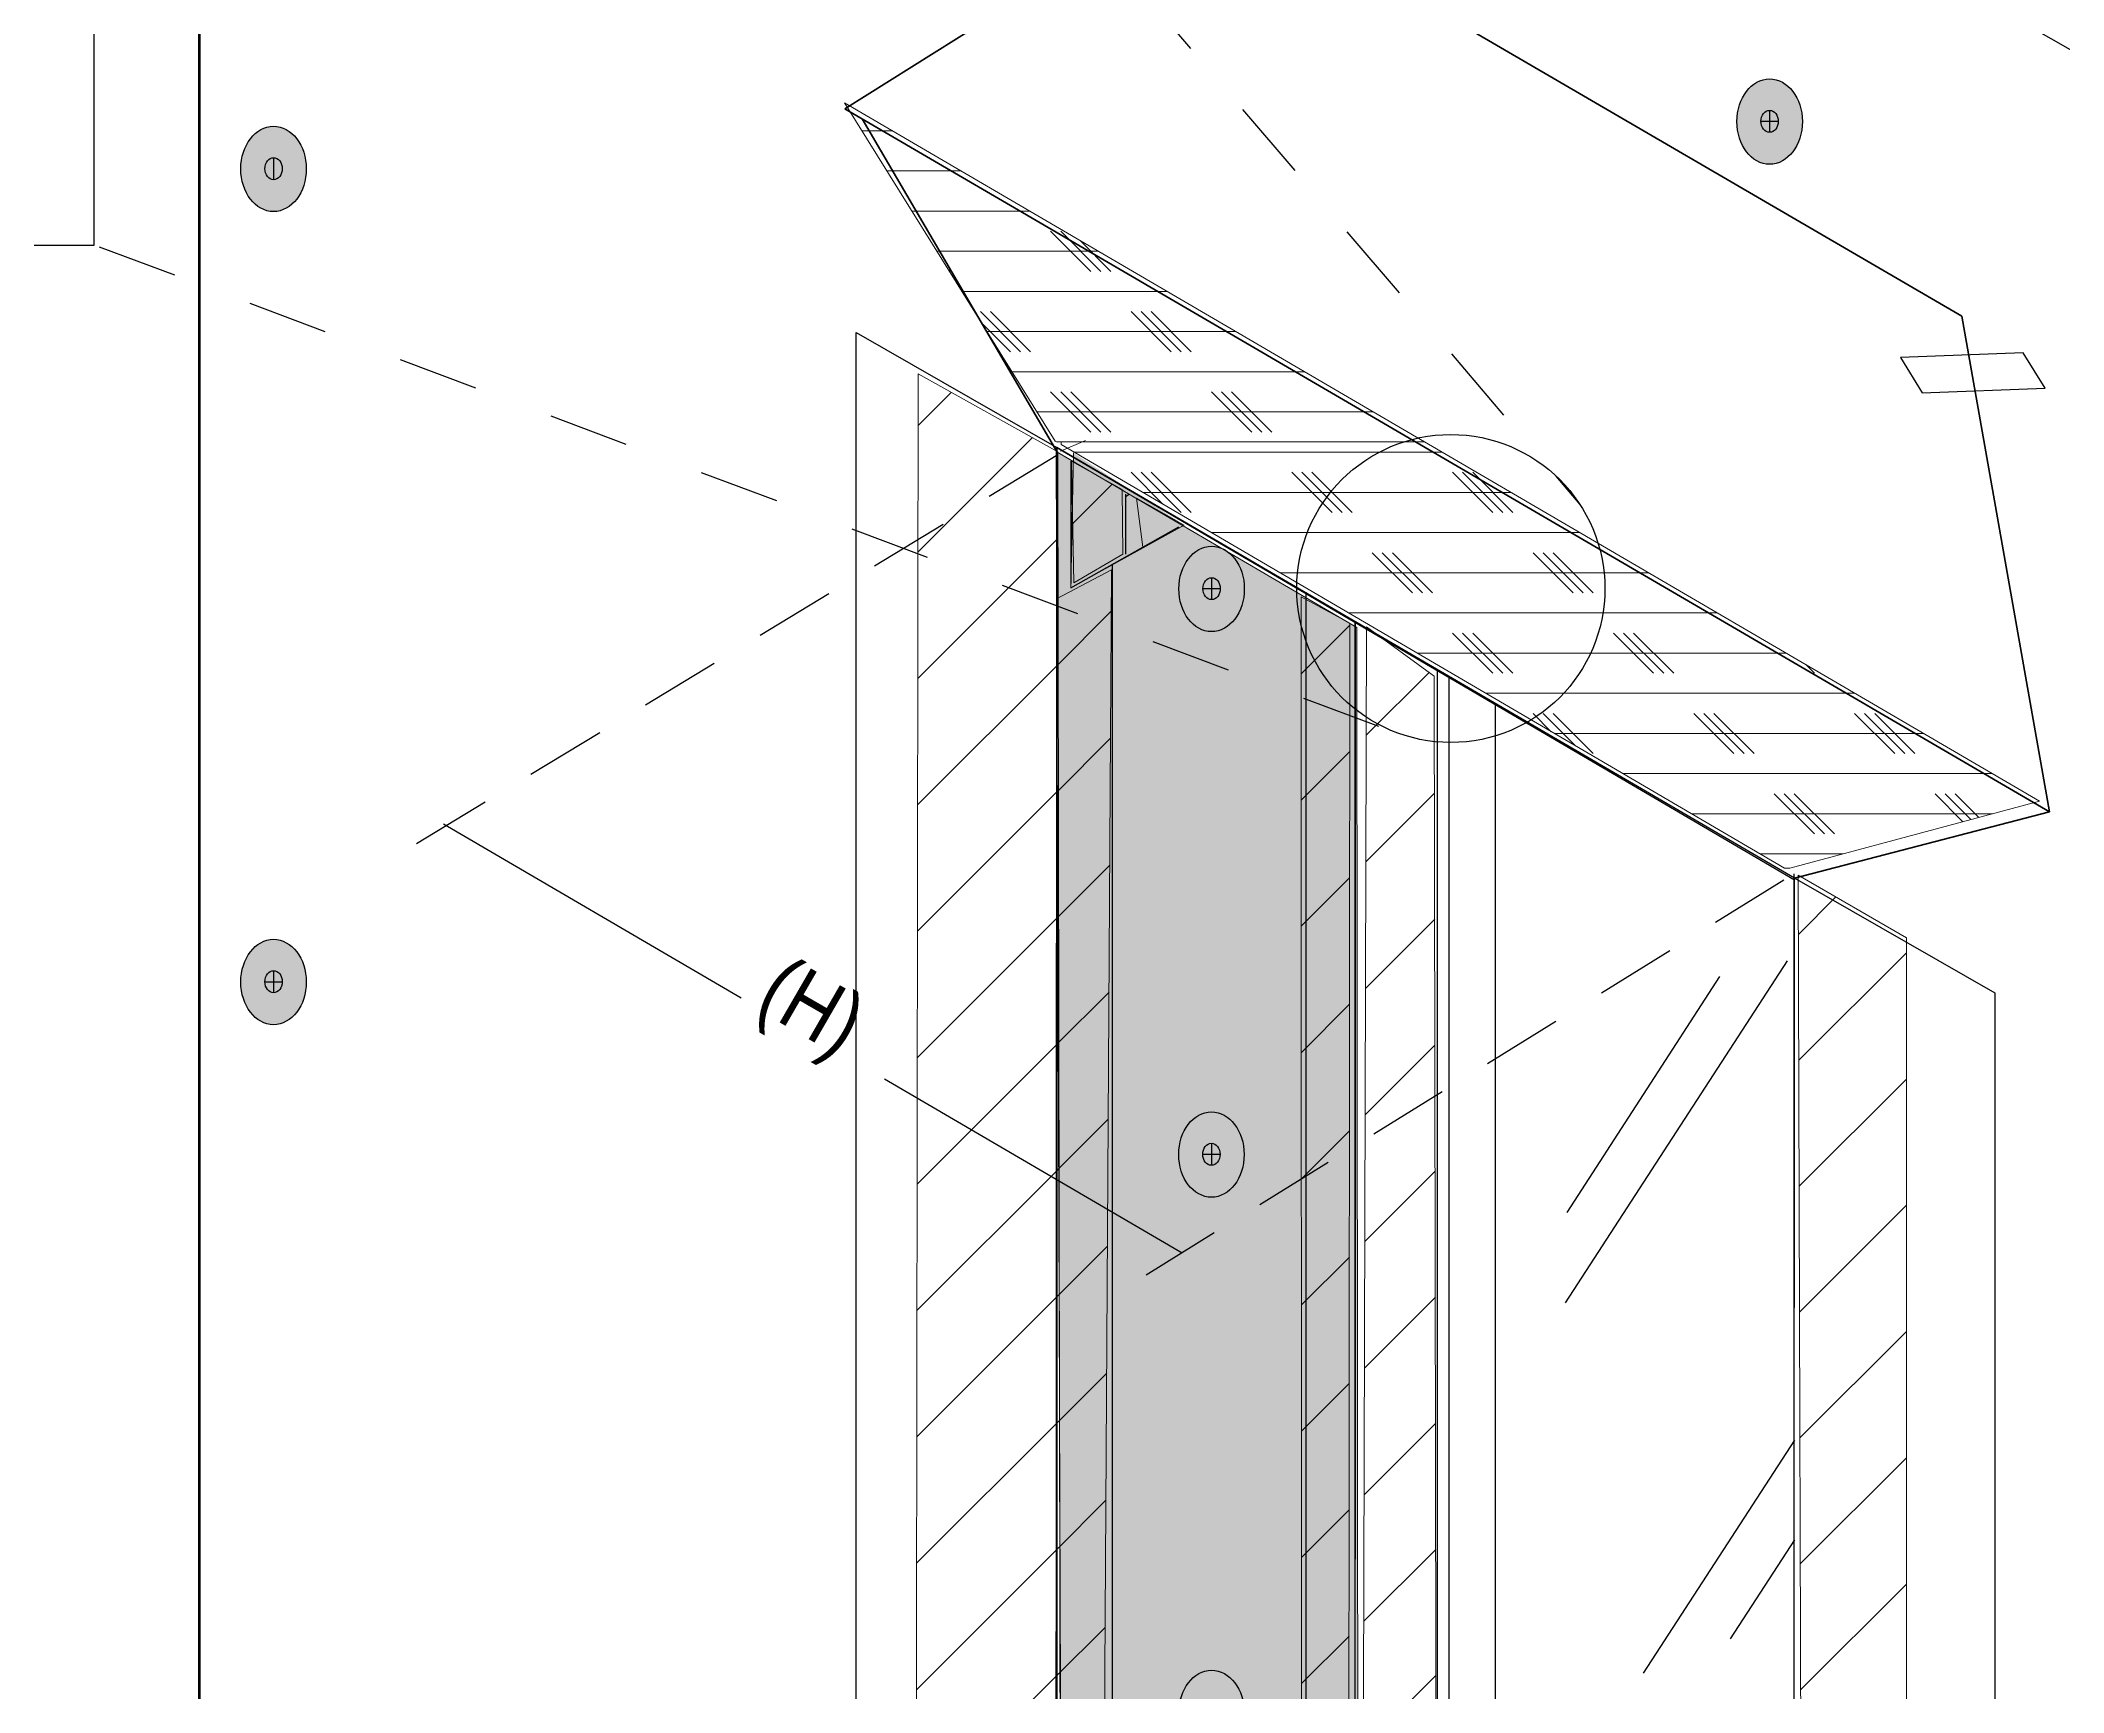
# Model space of a CAD drawing. Extents: x -1328 to 5679, y -4611 to 1603.
# Drawn here: x 4400.6 to 4627.1, y -2601 to -2415.9 of the extents above; entities that cross this region are included whole.
import ezdxf

# ---------------------------------------------------------------- set-up
doc = ezdxf.new("R2010")
doc.units = 0
doc.header["$MEASUREMENT"] = 0
for name, pattern in [('AI-Linetype-59', [18, 9, -9]), ('AI-Linetype-60', [18, 9, -9]), ('AI-Linetype-64', [15, 9, -6]), ('AI-Linetype-65', [15, 9, -6])]:
    doc.linetypes.add(name, pattern=pattern)
for name, color, linetype, lineweight in [('.ATI-HATCH', 7, 'Continuous', 0), ('G-ANNO-TTLB', 7, 'Continuous', 0), ('Layer 12', 7, 'Continuous', 0), ('TYVEK', 7, 'Continuous', 0)]:
    doc.layers.add(name, color=color, linetype=linetype, lineweight=lineweight)
pattern_1 = [(45, (0, 0), (-7.071067, 7.071069), [])]

# ---------------------------------------------------------------- blocks, each defined once
blk = doc.blocks.new('Block_89')
at = {"layer": 'TYVEK', "true_color": 0x003b71, "transparency": 33554687}
h = blk.add_hatch(color=156, dxfattribs=at)
h.dxf.hatch_style = 2
edge = h.paths.add_edge_path()
edge.add_ellipse((4594.2, -2425.02), major_axis=(0, 4.78), ratio=0.766948, start_angle=0, end_angle=360)
h = blk.add_hatch(color=156, dxfattribs=at)
h.dxf.hatch_style = 2
edge = h.paths.add_edge_path()
edge.add_ellipse((4426.69, -2430.32), major_axis=(0, 4.78), ratio=0.766948, start_angle=0, end_angle=360)
h = blk.add_hatch(color=156, dxfattribs=at)
h.dxf.hatch_style = 2
edge = h.paths.add_edge_path()
edge.add_ellipse((4426.69, -2521.4), major_axis=(0, 4.78), ratio=0.766948, start_angle=0, end_angle=360)
at = {"layer": 'TYVEK', "color": 18, "lineweight": 25, "true_color": 0x080808}
for p, q in [((4594.2, -2423.75), (4594.2, -2426.22)), ((4593.23, -2424.99), (4595.17, -2424.99)), ((4426.69, -2429.06), (4426.69, -2431.53)), ((4426.69, -2520.14), (4426.69, -2522.61)), ((4425.72, -2521.37), (4427.66, -2521.37))]:
    blk.add_line(p, q, dxfattribs=at)
at = {"layer": 'TYVEK', "color": 33, "lineweight": 25, "true_color": 0xcc9966}
for points in [[(4426.18, -2516.98)], [(4422.51, -2521.76)]]:
    blk.add_lwpolyline(points, dxfattribs=at)
at = {"layer": 'TYVEK', "color": 18, "lineweight": 25, "true_color": 0x000000}
for centre in [(4594.2, -2425.02), (4426.69, -2430.32), (4426.69, -2521.4)]:
    blk.add_ellipse(centre, major_axis=(0, 4.78), ratio=0.766948, dxfattribs=at)
at = {"layer": 'TYVEK', "color": 18, "lineweight": 25, "true_color": 0x080808}
for centre in [(4594.2, -2424.99), (4426.69, -2430.3), (4426.69, -2521.37)]:
    blk.add_ellipse(centre, major_axis=(0, 1.23), ratio=0.788846, dxfattribs=at)
blk = doc.blocks.new('Block_206')
at = {"layer": 'TYVEK', "true_color": 0x003b71, "transparency": 33554687}
h = blk.add_hatch(color=156, dxfattribs=at)
h.dxf.hatch_style = 2
edge = h.paths.add_edge_path()
edge.add_ellipse((4531.72, -2477.37), major_axis=(0, 4.78), ratio=0.766948, start_angle=0, end_angle=360)
h = blk.add_hatch(color=156, dxfattribs=at)
h.dxf.hatch_style = 2
edge = h.paths.add_edge_path()
edge.add_ellipse((4531.7, -2540.73), major_axis=(0, 4.78), ratio=0.766948, start_angle=0, end_angle=360)
h = blk.add_hatch(color=156, dxfattribs=at)
h.dxf.hatch_style = 2
edge = h.paths.add_edge_path()
edge.add_ellipse((4531.72, -2603.28), major_axis=(0, 4.78), ratio=0.766948, start_angle=0, end_angle=360)
at = {"layer": 'TYVEK', "color": 18, "lineweight": 25, "true_color": 0x080808}
for p, q in [((4530.74, -2477.34), (4532.69, -2477.34)), ((4531.72, -2476.1), (4531.72, -2478.57)), ((4530.72, -2540.7), (4532.67, -2540.7)), ((4531.7, -2539.47), (4531.7, -2541.94)), ((4531.72, -2602.01), (4531.72, -2604.48)), ((4530.74, -2603.25), (4532.69, -2603.25))]:
    blk.add_line(p, q, dxfattribs=at)
at = {"layer": 'TYVEK', "color": 33, "lineweight": 25, "true_color": 0xcc9966}
for points in [[(4531.2, -2472.95)], [(4527.54, -2477.73)], [(4531.19, -2536.31)], [(4531.2, -2598.86)], [(4527.54, -2603.64)]]:
    blk.add_lwpolyline(points, dxfattribs=at)
at = {"layer": 'TYVEK', "color": 18, "lineweight": 25, "true_color": 0x000000}
for centre in [(4531.72, -2477.37), (4531.7, -2540.73), (4531.72, -2603.28)]:
    blk.add_ellipse(centre, major_axis=(0, 4.78), ratio=0.766948, dxfattribs=at)
at = {"layer": 'TYVEK', "color": 18, "lineweight": 25, "true_color": 0x080808}
for centre in [(4531.72, -2477.34), (4531.7, -2540.7), (4531.72, -2603.25)]:
    blk.add_ellipse(centre, major_axis=(0, 1.23), ratio=0.788846, dxfattribs=at)
blk = doc.blocks.new('Block_269')
at = {"layer": '.ATI-HATCH'}
for points, knots in [([(4490.62, -2422.92), (4490.62, -2422.92), (4514.2, -2460.8), (4514.2, -2460.8), (4514.2, -2460.8), (4514.34, -2460.88), (4514.34, -2460.88), (4514.34, -2460.88), (4555.55, -2460.88), (4555.55, -2460.88), (4555.55, -2460.88), (4490.62, -2422.92), (4490.62, -2422.92)], [0, 0, 0, 0, 1, 1, 1, 2, 2, 2, 3, 3, 3, 4, 4, 4, 4]), ([(4555.55, -2460.88), (4555.55, -2460.88), (4514.86, -2460.88), (4514.86, -2460.88), (4514.86, -2460.88), (4514.86, -2461.18), (4514.86, -2461.18), (4514.86, -2461.18), (4595.87, -2508.66), (4595.87, -2508.66), (4595.87, -2508.66), (4596.45, -2508.66), (4596.45, -2508.66), (4596.45, -2508.66), (4624.42, -2501.14), (4624.42, -2501.14), (4624.42, -2501.14), (4555.55, -2460.88), (4555.55, -2460.88)], [0, 0, 0, 0, 1, 1, 1, 2, 2, 2, 3, 3, 3, 4, 4, 4, 5, 5, 5, 6, 6, 6, 6])]:
    blk.add_open_spline(points, degree=3, knots=knots, dxfattribs=at)
at = {"layer": '.ATI-HATCH', "color": 8, "lineweight": 0, "true_color": 0x808080}
for points in [[(4492.56, -2426.05), (4492.56, -2426.05), (4495.96, -2426.05), (4495.96, -2426.05)], [(4495.36, -2430.55), (4495.36, -2430.55), (4503.66, -2430.55), (4503.66, -2430.55)], [(4498.17, -2435.05), (4498.17, -2435.05), (4511.36, -2435.05), (4511.36, -2435.05)], [(4518.2, -2441.8), (4518.2, -2441.8), (4513.7, -2437.3), (4513.7, -2437.3)], [(4519.33, -2441.8), (4519.33, -2441.8), (4514.83, -2437.3), (4514.83, -2437.3)], [(4500.97, -2439.55), (4500.97, -2439.55), (4519.06, -2439.55), (4519.06, -2439.55)], [(4520.45, -2441.8), (4520.45, -2441.8), (4517, -2438.34), (4517, -2438.34)], [(4502.45, -2441.8), (4502.45, -2441.8), (4502.24, -2441.59), (4502.24, -2441.59)], [(4503.77, -2444.05), (4503.77, -2444.05), (4526.76, -2444.05), (4526.76, -2444.05)], [(4510.33, -2450.8), (4510.33, -2450.8), (4505.83, -2446.3), (4505.83, -2446.3)], [(4511.45, -2450.8), (4511.45, -2450.8), (4506.95, -2446.3), (4506.95, -2446.3)], [(4527.2, -2450.8), (4527.2, -2450.8), (4522.7, -2446.3), (4522.7, -2446.3)], [(4528.33, -2450.8), (4528.33, -2450.8), (4523.83, -2446.3), (4523.83, -2446.3)], [(4529.45, -2450.8), (4529.45, -2450.8), (4524.95, -2446.3), (4524.95, -2446.3)], [(4509.2, -2450.8), (4509.2, -2450.8), (4505.96, -2447.56), (4505.96, -2447.56)], [(4506.58, -2448.55), (4506.58, -2448.55), (4534.46, -2448.55), (4534.46, -2448.55)], [(4509.38, -2453.05), (4509.38, -2453.05), (4542.16, -2453.05), (4542.16, -2453.05)], [(4518.2, -2459.8), (4518.2, -2459.8), (4513.7, -2455.3), (4513.7, -2455.3)], [(4519.33, -2459.8), (4519.33, -2459.8), (4514.83, -2455.3), (4514.83, -2455.3)], [(4520.45, -2459.8), (4520.45, -2459.8), (4515.95, -2455.3), (4515.95, -2455.3)], [(4536.21, -2459.8), (4536.21, -2459.8), (4531.71, -2455.3), (4531.71, -2455.3)], [(4537.33, -2459.8), (4537.33, -2459.8), (4532.83, -2455.3), (4532.83, -2455.3)], [(4538.46, -2459.8), (4538.46, -2459.8), (4533.96, -2455.3), (4533.96, -2455.3)], [(4512.18, -2457.55), (4512.18, -2457.55), (4549.86, -2457.55), (4549.86, -2457.55)], [(4516.34, -2462.05), (4516.34, -2462.05), (4557.56, -2462.05), (4557.56, -2462.05)], [(4526.27, -2467.87), (4526.27, -2467.87), (4522.7, -2464.3), (4522.7, -2464.3)], [(4528.33, -2468.8), (4528.33, -2468.8), (4523.83, -2464.3), (4523.83, -2464.3)], [(4529.45, -2468.8), (4529.45, -2468.8), (4524.95, -2464.3), (4524.95, -2464.3)], [(4545.21, -2468.8), (4545.21, -2468.8), (4540.71, -2464.3), (4540.71, -2464.3)], [(4546.33, -2468.8), (4546.33, -2468.8), (4541.83, -2464.3), (4541.83, -2464.3)], [(4547.46, -2468.8), (4547.46, -2468.8), (4542.96, -2464.3), (4542.96, -2464.3)], [(4563.21, -2468.8), (4563.21, -2468.8), (4558.71, -2464.3), (4558.71, -2464.3)], [(4564.33, -2468.8), (4564.33, -2468.8), (4559.83, -2464.3), (4559.83, -2464.3)], [(4565.46, -2468.8), (4565.46, -2468.8), (4560.96, -2464.3), (4560.96, -2464.3)], [(4524.02, -2466.55), (4524.02, -2466.55), (4565.26, -2466.55), (4565.26, -2466.55)], [(4531.7, -2471.05), (4531.7, -2471.05), (4572.96, -2471.05), (4572.96, -2471.05)], [(4554.21, -2477.81), (4554.21, -2477.81), (4549.71, -2473.31), (4549.71, -2473.31)], [(4555.33, -2477.81), (4555.33, -2477.81), (4550.83, -2473.31), (4550.83, -2473.31)], [(4556.46, -2477.81), (4556.46, -2477.81), (4551.96, -2473.31), (4551.96, -2473.31)], [(4572.21, -2477.81), (4572.21, -2477.81), (4567.71, -2473.31), (4567.71, -2473.31)], [(4573.34, -2477.81), (4573.34, -2477.81), (4568.84, -2473.31), (4568.84, -2473.31)], [(4574.46, -2477.81), (4574.46, -2477.81), (4569.96, -2473.31), (4569.96, -2473.31)], [(4539.38, -2475.56), (4539.38, -2475.56), (4580.66, -2475.56), (4580.66, -2475.56)], [(4547.06, -2480.06), (4547.06, -2480.06), (4588.35, -2480.06), (4588.35, -2480.06)], [(4563.21, -2486.81), (4563.21, -2486.81), (4558.71, -2482.31), (4558.71, -2482.31)], [(4564.33, -2486.81), (4564.33, -2486.81), (4559.83, -2482.31), (4559.83, -2482.31)], [(4565.46, -2486.81), (4565.46, -2486.81), (4560.96, -2482.31), (4560.96, -2482.31)], [(4581.21, -2486.81), (4581.21, -2486.81), (4576.71, -2482.31), (4576.71, -2482.31)], [(4582.34, -2486.81), (4582.34, -2486.81), (4577.84, -2482.31), (4577.84, -2482.31)], [(4583.46, -2486.81), (4583.46, -2486.81), (4578.96, -2482.31), (4578.96, -2482.31)], [(4554.74, -2484.56), (4554.74, -2484.56), (4596.05, -2484.56), (4596.05, -2484.56)], [(4599.21, -2486.81), (4599.21, -2486.81), (4598.25, -2485.84), (4598.25, -2485.84)], [(4562.42, -2489.06), (4562.42, -2489.06), (4603.75, -2489.06), (4603.75, -2489.06)], [(4569.76, -2493.36), (4569.76, -2493.36), (4567.71, -2491.31), (4567.71, -2491.31)], [(4572.48, -2494.95), (4572.48, -2494.95), (4568.84, -2491.31), (4568.84, -2491.31)], [(4574.46, -2495.81), (4574.46, -2495.81), (4569.96, -2491.31), (4569.96, -2491.31)], [(4590.21, -2495.81), (4590.21, -2495.81), (4585.71, -2491.31), (4585.71, -2491.31)], [(4591.34, -2495.81), (4591.34, -2495.81), (4586.84, -2491.31), (4586.84, -2491.31)], [(4592.46, -2495.81), (4592.46, -2495.81), (4587.96, -2491.31), (4587.96, -2491.31)], [(4608.22, -2495.81), (4608.22, -2495.81), (4603.72, -2491.31), (4603.72, -2491.31)], [(4609.34, -2495.81), (4609.34, -2495.81), (4604.84, -2491.31), (4604.84, -2491.31)], [(4610.47, -2495.81), (4610.47, -2495.81), (4605.97, -2491.31), (4605.97, -2491.31)], [(4570.1, -2493.56), (4570.1, -2493.56), (4611.45, -2493.56), (4611.45, -2493.56)], [(4577.78, -2498.06), (4577.78, -2498.06), (4619.15, -2498.06), (4619.15, -2498.06)], [(4599.21, -2504.81), (4599.21, -2504.81), (4594.71, -2500.31), (4594.71, -2500.31)], [(4600.34, -2504.81), (4600.34, -2504.81), (4595.84, -2500.31), (4595.84, -2500.31)], [(4601.47, -2504.81), (4601.47, -2504.81), (4596.96, -2500.31), (4596.96, -2500.31)], [(4615.85, -2503.44), (4615.85, -2503.44), (4612.72, -2500.31), (4612.72, -2500.31)], [(4616.74, -2503.2), (4616.74, -2503.2), (4613.84, -2500.31), (4613.84, -2500.31)], [(4617.62, -2502.97), (4617.62, -2502.97), (4614.97, -2500.31), (4614.97, -2500.31)], [(4585.46, -2502.56), (4585.46, -2502.56), (4619.14, -2502.56), (4619.14, -2502.56)], [(4593.14, -2507.06), (4593.14, -2507.06), (4602.39, -2507.06), (4602.39, -2507.06)]]:
    blk.add_open_spline(points, degree=3, dxfattribs=at)

msp = doc.modelspace()

# ---------------------------------------------------------------- hatches: boundary and pattern name
at = {"layer": '.ATI-HATCH', "true_color": 0x808080, "transparency": 33554483}
msp.add_hatch(color=8, dxfattribs=at).paths.add_polyline_path([(4516.27, -2462.14), (4515.95, -2477.26), (4528.65, -2470.22)])
at = {"layer": 'G-ANNO-TTLB', "true_color": 0xff00ff, "transparency": 33554687}
h = msp.add_hatch(color=6, dxfattribs=at)
edge = h.paths.add_edge_path()
edge.add_spline(control_points=[(5053.44, -3461.41), (5053.44, -3461.41), (2123.92, -3461.41), (2123.92, -3461.41), (2123.92, -3461.41), (2123.92, -1004.41), (2123.92, -1004.41), (2123.92, -1004.41), (5053.44, -1004.41), (5053.44, -1004.41), (5053.44, -1004.41), (5053.44, -3461.41), (5053.44, -3461.41)], knot_values=[0, 0, 0, 0, 1, 1, 1, 2, 2, 2, 3, 3, 3, 4, 4, 4, 4], degree=3, periodic=0)
edge = h.paths.add_edge_path()
edge.add_spline(control_points=[(2132.92, -1013.41), (2132.92, -1013.41), (2132.92, -3452.41), (2132.92, -3452.41), (2132.92, -3452.41), (5044.44, -3452.41), (5044.44, -3452.41), (5044.44, -3452.41), (5044.44, -1013.41), (5044.44, -1013.41), (5044.44, -1013.41), (2132.92, -1013.41), (2132.92, -1013.41)], knot_values=[0, 0, 0, 0, 1, 1, 1, 2, 2, 2, 3, 3, 3, 4, 4, 4, 4], degree=3, periodic=0)
edge.add_line((2132.92, -1013.41), (2132.92, -1013.41))
at = {"layer": 'Layer 12', "true_color": 0x000000, "transparency": 33554687}
h = msp.add_hatch(dxfattribs=at)
h.set_pattern_fill('_U', color=18, scale=10, angle=45, style=2, pattern_type=0)
h.set_pattern_definition(pattern_1)
h.paths.add_polyline_path([(4514.8, -2633.09), (4498.65, -2624), (4498.86, -2453.28), (4514.49, -2462.02)])
at = {"layer": 'Layer 12', "true_color": 0x848484, "transparency": 33554457}
h = msp.add_hatch(color=252, dxfattribs=at)
h.dxf.hatch_style = 2
h.paths.add_polyline_path([(4548.09, -2614.29), (4547.99, -2481.69), (4514.32, -2461.99), (4514.9, -2632.95)])
at = {"layer": 'Layer 12', "true_color": 0x000000, "transparency": 33554687}
h = msp.add_hatch(dxfattribs=at)
h.set_pattern_fill('_U', color=18, scale=10, angle=45, style=2, pattern_type=0)
h.set_pattern_definition(pattern_1)
h.paths.add_polyline_path([(4521.79, -2473.47), (4516.3, -2476.69), (4516.05, -2463.06), (4521.69, -2466.25)])
h = msp.add_hatch(dxfattribs=at)
h.set_pattern_fill('_U', color=18, scale=10, angle=45, style=2, pattern_type=0)
h.set_pattern_definition(pattern_1)
h.paths.add_polyline_path([(4524.02, -2472.69), (4523.31, -2467.2), (4528.65, -2470.22)])
h = msp.add_hatch(dxfattribs=at)
h.set_pattern_fill('_U', color=18, scale=10, angle=45, style=2, pattern_type=0)
h.set_pattern_definition(pattern_1)
h.paths.add_polyline_path([(4519.59, -2629.54), (4514.28, -2632.65), (4514.35, -2478.47), (4520.52, -2475.22)])
h = msp.add_hatch(dxfattribs=at)
h.set_pattern_fill('_U', color=18, scale=10, angle=45, style=2, pattern_type=0)
h.set_pattern_definition(pattern_1)
h.paths.add_polyline_path([(4547.1, -2614.04), (4541.8, -2617.16), (4541.75, -2478.24), (4547.2, -2481.19)])
h = msp.add_hatch(dxfattribs=at)
h.set_pattern_fill('_U', color=18, scale=10, angle=45, style=2, pattern_type=0)
h.set_pattern_definition(pattern_1)
h.paths.add_polyline_path([(4556.88, -2619.41), (4548.71, -2614.37), (4549.06, -2481.62), (4556.66, -2487.14)])
h = msp.add_hatch(dxfattribs=at)
h.set_pattern_fill('_U', color=18, scale=10, angle=45, style=2, pattern_type=0)
h.set_pattern_definition(pattern_1)
h.paths.add_polyline_path([(4597.92, -2681.09), (4609.51, -2687.57), (4609.51, -2516.45), (4597.41, -2509.43)])

# ---------------------------------------------------------------- linework, layer by layer
at = {"layer": '.ATI-HATCH'}
msp.add_line((4514.79, -2461.93), (4517.59, -2460.73), dxfattribs=at)
msp.add_lwpolyline([(4516.27, -2462.14), (4515.95, -2477.26), (4528.65, -2470.22)], dxfattribs=at)
at = {"layer": 'G-ANNO-TTLB'}
for points in [[(5053.44, -3461.41), (5053.44, -3461.41), (2123.92, -3461.41), (2123.92, -3461.41), (2123.92, -3461.41), (2123.92, -1004.41), (2123.92, -1004.41), (2123.92, -1004.41), (5053.44, -1004.41), (5053.44, -1004.41), (5053.44, -1004.41), (5053.44, -3461.41), (5053.44, -3461.41)], [(2132.92, -1013.41), (2132.92, -1013.41), (2132.92, -3452.41), (2132.92, -3452.41), (2132.92, -3452.41), (5044.44, -3452.41), (5044.44, -3452.41), (5044.44, -3452.41), (5044.44, -1013.41), (5044.44, -1013.41), (5044.44, -1013.41), (2132.92, -1013.41), (2132.92, -1013.41)]]:
    msp.add_open_spline(points, degree=3, knots=[0, 0, 0, 0, 1, 1, 1, 2, 2, 2, 3, 3, 3, 4, 4, 4, 4], dxfattribs=at)
at = {"layer": 'Layer 12', "color": 18, "linetype": 'AI-Linetype-64', "lineweight": 25, "true_color": 0x000000}
msp.add_line((4514.5, -2462.36), (4440.62, -2507.19), dxfattribs=at)
at = {"layer": 'Layer 12', "color": 1, "lineweight": 25, "true_color": 0xff0000}
for p, q in [((4445.71, -2503.67), (4479.03, -2523.16)), ((4495.11, -2532.26), (4528.44, -2551.75))]:
    msp.add_line(p, q, dxfattribs=at)
at = {"layer": 'Layer 12', "color": 18, "linetype": 'AI-Linetype-65', "lineweight": 25, "true_color": 0x000000}
msp.add_line((4595.78, -2510.01), (4520.75, -2556.5), dxfattribs=at)
at = {"layer": 'Layer 12'}
for points in [[(4514.8, -2633.09), (4498.65, -2624), (4498.86, -2453.28), (4514.49, -2462.02)], [(4548.09, -2614.29), (4547.99, -2481.69), (4514.32, -2461.99), (4514.9, -2632.95)], [(4521.79, -2473.47), (4516.3, -2476.69), (4516.05, -2463.06), (4521.69, -2466.25)], [(4524.02, -2472.69), (4523.31, -2467.2), (4528.65, -2470.22)], [(4519.59, -2629.54), (4514.28, -2632.65), (4514.35, -2478.47), (4520.52, -2475.22)], [(4547.1, -2614.04), (4541.8, -2617.16), (4541.75, -2478.24), (4547.2, -2481.19)], [(4556.88, -2619.41), (4548.71, -2614.37), (4549.06, -2481.62), (4556.66, -2487.14)], [(4597.92, -2681.09), (4609.51, -2687.57), (4609.51, -2516.45), (4597.41, -2509.43)]]:
    msp.add_lwpolyline(points, close=True, dxfattribs=at)
at = {"layer": 'TYVEK', "color": 18, "linetype": 'AI-Linetype-59', "lineweight": 25, "true_color": 0x000000}
msp.add_line((4406.6, -2273.11), (4572.96, -2467.9), dxfattribs=at)
at = {"layer": 'TYVEK', "color": 18, "lineweight": 25, "true_color": 0x000000}
for p, q in [((4418.29, -2297.2), (4418.29, -2719.44)), ((4687.27, -2450.88), (4418.44, -2297.38)), ((4514.4, -2633.15), (4514.4, -2461.54)), ((4514.4, -2461.54), (4596.99, -2509.94)), ((4596.99, -2509.77), (4514.4, -2461.54)), ((4547.8, -2586.06), (4547.8, -2481.11)), ((4596.94, -2653.2), (4596.99, -2509.77)), ((4596.94, -2680.9), (4596.99, -2509.94))]:
    msp.add_line(p, q, dxfattribs=at)
at = {"layer": 'TYVEK', "color": 2, "lineweight": 25, "true_color": 0xffff00}
for p, q in [((4418.44, -2297.38), (4418.44, -2595.34)), ((4687.27, -2450.88), (4418.44, -2297.38)), ((4418.44, -2595.34), (4418.44, -2719.68))]:
    msp.add_line(p, q, dxfattribs=at)
at = {"layer": 'TYVEK', "color": 18, "lineweight": 60, "true_color": 0x000000}
for p, q in [((4490.66, -2423.58), (4531.68, -2397.82)), ((4531.68, -2397.82), (4615.71, -2446.8)), ((4625.54, -2502.33), (4490.66, -2423.58)), ((4514.4, -2461.99), (4492.61, -2424.71)), ((4625.54, -2502.33), (4615.71, -2446.8)), ((4596.99, -2509.77), (4625.54, -2502.33))]:
    msp.add_line(p, q, dxfattribs=at)
at = {"layer": 'TYVEK', "color": 18, "linetype": 'AI-Linetype-60', "lineweight": 25, "true_color": 0x000000}
msp.add_line((4550.46, -2492.79), (4406.6, -2438.85), dxfattribs=at)
at = {"layer": 'TYVEK', "color": 4, "lineweight": 25, "true_color": 0x00ffff}
for p, q in [((4491.91, -2635.55), (4491.91, -2448.64)), ((4491.91, -2448.64), (4514.4, -2461.54)), ((4514.4, -2461.69), (4514.4, -2632.65)), ((4515.95, -2463.06), (4515.95, -2476.78)), ((4522.07, -2466.76), (4522.07, -2473.47)), ((4522.07, -2467), (4522.49, -2466.76)), ((4515.95, -2477.26), (4528.06, -2470.4)), ((4520.6, -2474.7), (4520.6, -2628.71)), ((4542.26, -2477.74), (4542.28, -2616.74)), ((4547.8, -2481.11), (4547.81, -2586.07)), ((4596.94, -2680.9), (4596.94, -2509.29)), ((4596.94, -2509.74), (4619.43, -2522.63)), ((4619.43, -2522.63), (4619.43, -2688.53)), ((4547.81, -2614.15), (4547.81, -2586.07))]:
    msp.add_line(p, q, dxfattribs=at)
at = {"layer": 'TYVEK', "color": 3, "lineweight": 25, "true_color": 0x00ff00}
for p, q in [((4557.02, -2607.39), (4557.02, -2486.52)), ((4558.31, -2606.3), (4558.31, -2487.27)), ((4563.52, -2603.7), (4563.52, -2490.33))]:
    msp.add_line(p, q, dxfattribs=at)
at = {"layer": 'TYVEK', "color": 252, "lineweight": 25, "true_color": 0x848484}
for p, q in [((4596.18, -2519.04), (4571.3, -2557.34)), ((4588.59, -2520.8), (4571.48, -2547.22)), ((4596.97, -2572.74), (4580.03, -2598.82)), ((4596.97, -2583.87), (4589.77, -2594.99))]:
    msp.add_line(p, q, dxfattribs=at)
at = {"layer": 'TYVEK', "color": 18, "lineweight": 25, "true_color": 0x000000}
msp.add_lwpolyline([(4248.46, -2438.85), (4406.6, -2438.85), (4406.6, -2272.94), (4150.36, -2272.94), (4150, -2438.85), (4248.46, -2438.85)], dxfattribs=at)
at = {"layer": 'TYVEK', "color": 2, "lineweight": 25, "true_color": 0xffff00}
msp.add_lwpolyline([(4622.59, -2450.92), (4608.84, -2451.44), (4611.3, -2455.39), (4625.05, -2454.87)], close=True, dxfattribs=at)
at = {"layer": 'TYVEK', "color": 18, "lineweight": 25, "true_color": 0x000000}
msp.add_circle((4558.51, -2477.32), 17.25, dxfattribs=at)

# ---------------------------------------------------------------- block references
at = {"layer": '.ATI-HATCH'}
msp.add_blockref('Block_269', (0, 0), dxfattribs=at)
at = {"layer": 'TYVEK'}
for name in ['Block_89', 'Block_206']:
    msp.add_blockref(name, (0, 0), dxfattribs=at)

# ---------------------------------------------------------------- texts
at = {"layer": 'Layer 12', "insert": (4479.41, -2526.08), "char_height": 0.2, "attachment_point": 7, "rotation": 330.0001}
msp.add_mtext('\\C1;\\c255;\\FArial Narrow|b0|i0|c1;\\H6.989873;\\W1.007294;(H)', dxfattribs=at)

doc.saveas('drawing.dxf')
